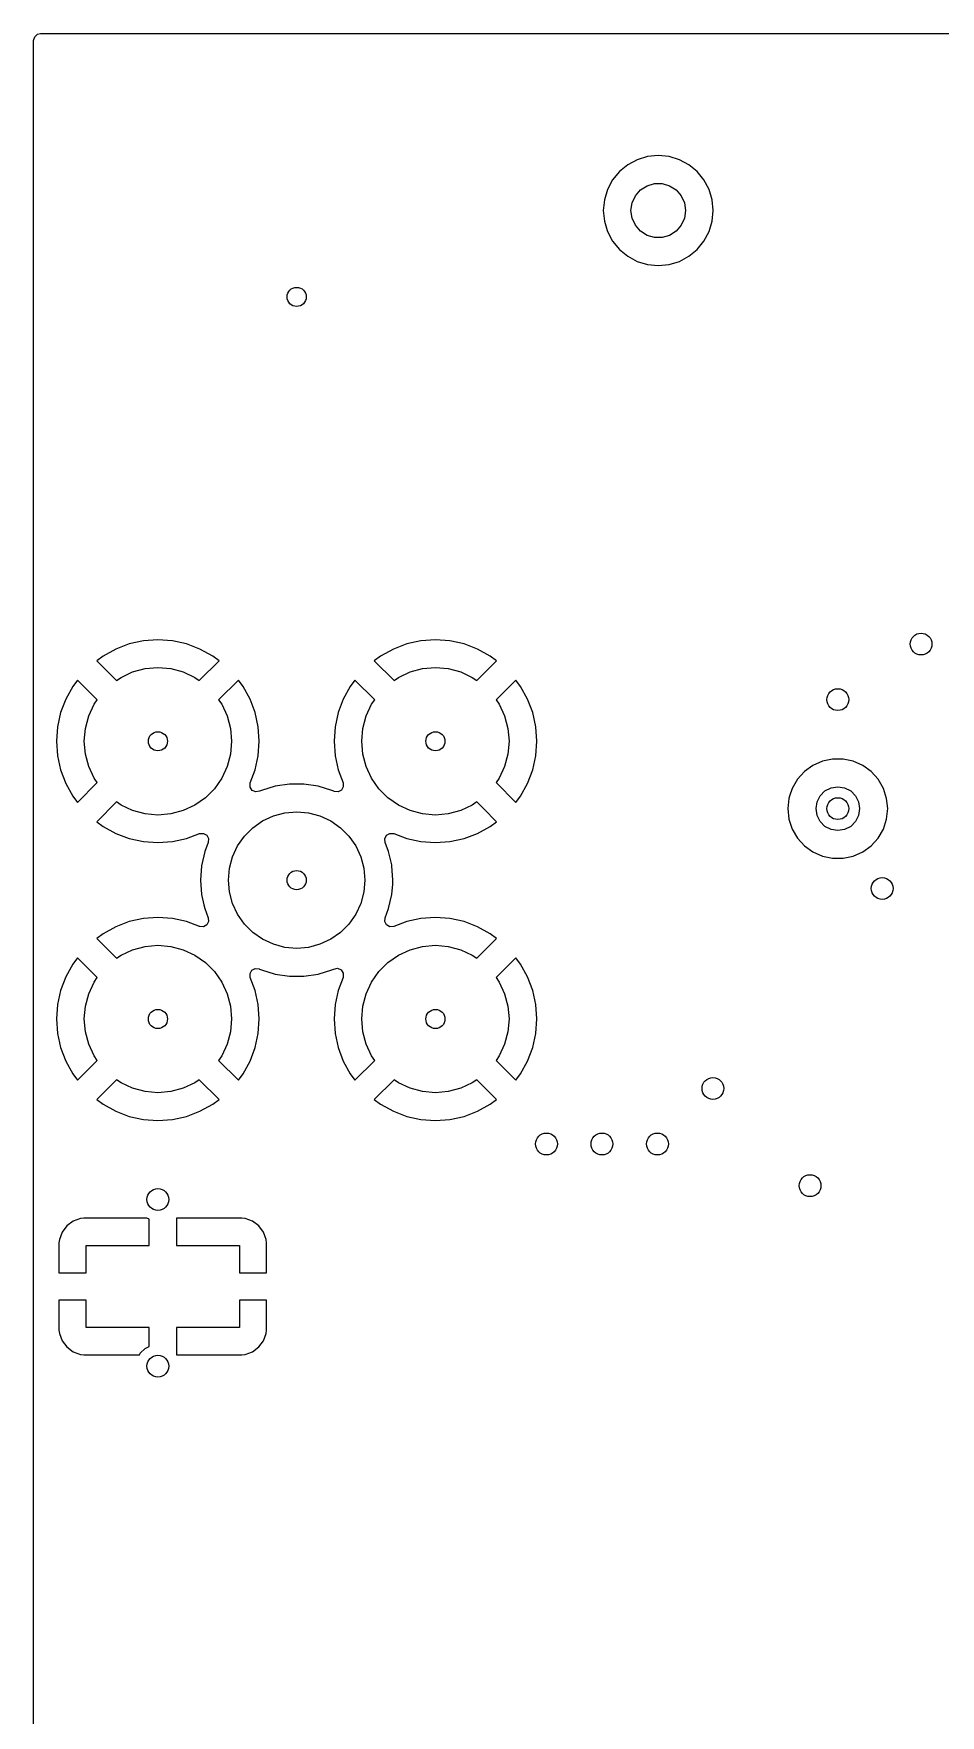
# Model space of a CAD drawing. Extents: x -2.18 to 1.8, y 0.44 to 2.81.
# Drawn here: x -2.18 to -1.526, y 1.604 to 2.815 of the extents above; entities that cross this region are included whole.
import ezdxf

# ---------------------------------------------------------------- set-up
doc = ezdxf.new("R2010")
doc.units = 0
doc.header["$MEASUREMENT"] = 0
doc.layers.add('BLACK', color=7, linetype='CONTINUOUS')

msp = doc.modelspace()

# ---------------------------------------------------------------- linework, layer by layer
at = {"layer": 'BLACK', "linetype": 'CONTINUOUS'}
for p, q in [((-2.1796, 2.8097), (-2.1788, 2.8123)), ((-2.1796, 2.7469), (-2.1796, 2.8097)), ((-2.1788, 2.8123), (-2.1767, 2.8141)), ((-2.1767, 2.8141), (-2.1747, 2.8146)), ((-2.1747, 2.8146), (0.9998, 2.8146)), ((-2.1796, 2.6872), (-2.1796, 2.7469)), ((-1.7371, 2.726), (-1.7445, 2.7238)), ((-1.7294, 2.7268), (-1.7371, 2.726)), ((-1.7216, 2.726), (-1.7294, 2.7268)), ((-1.7142, 2.7238), (-1.7216, 2.726)), ((-1.7216, 2.726), (-1.7216, 2.726)), ((-1.7574, 2.7152), (-1.7623, 2.7092)), ((-1.7514, 2.7201), (-1.7574, 2.7152)), ((-1.7445, 2.7238), (-1.7514, 2.7201)), ((-1.7514, 2.7201), (-1.7514, 2.7201)), ((-1.7074, 2.7201), (-1.7142, 2.7238)), ((-1.7142, 2.7238), (-1.7142, 2.7238)), ((-1.7014, 2.7152), (-1.7074, 2.7201)), ((-1.7074, 2.7201), (-1.7074, 2.7201)), ((-1.6965, 2.7092), (-1.7014, 2.7152)), ((-1.7659, 2.7024), (-1.7682, 2.6949)), ((-1.7623, 2.7092), (-1.7659, 2.7024)), ((-1.7623, 2.7092), (-1.7623, 2.7092)), ((-1.7459, 2.6978), (-1.7423, 2.7021)), ((-1.7423, 2.7021), (-1.7375, 2.7051)), ((-1.7375, 2.7051), (-1.7322, 2.7067)), ((-1.7322, 2.7067), (-1.7266, 2.7067)), ((-1.7266, 2.7067), (-1.7212, 2.7051)), ((-1.7212, 2.7051), (-1.7165, 2.7021)), ((-1.7165, 2.7021), (-1.7128, 2.6978)), ((-1.6928, 2.7024), (-1.6965, 2.7092)), ((-1.6965, 2.7092), (-1.6965, 2.7092)), ((-1.6906, 2.6949), (-1.6928, 2.7024)), ((-1.6928, 2.7024), (-1.6928, 2.7024)), ((-1.6928, 2.7024), (-1.6928, 2.7024)), ((-1.7682, 2.6949), (-1.769, 2.6872)), ((-1.7491, 2.6872), (-1.7483, 2.6928)), ((-1.7483, 2.6928), (-1.7459, 2.6978)), ((-1.7128, 2.6978), (-1.7105, 2.6928)), ((-1.7105, 2.6928), (-1.7097, 2.6872)), ((-1.6898, 2.6872), (-1.6906, 2.6949)), ((-2.1796, 2.305), (-2.1796, 2.6872)), ((-1.769, 2.6872), (-1.7682, 2.6795)), ((-1.7682, 2.6795), (-1.7682, 2.6795)), ((-1.7682, 2.6795), (-1.7662, 2.6729)), ((-1.7483, 2.6817), (-1.7491, 2.6872)), ((-1.7459, 2.6766), (-1.7483, 2.6817)), ((-1.7423, 2.6723), (-1.7459, 2.6766)), ((-1.7128, 2.6766), (-1.7165, 2.6723)), ((-1.7105, 2.6817), (-1.7128, 2.6766)), ((-1.7097, 2.6872), (-1.7105, 2.6817)), ((-1.6928, 2.6721), (-1.6906, 2.6795)), ((-1.6906, 2.6795), (-1.6898, 2.6872)), ((-1.7662, 2.6729), (-1.7659, 2.6721)), ((-1.7659, 2.6721), (-1.7623, 2.6652)), ((-1.7623, 2.6652), (-1.7623, 2.6652)), ((-1.7623, 2.6652), (-1.7574, 2.6592)), ((-1.7375, 2.6693), (-1.7423, 2.6723)), ((-1.7322, 2.6677), (-1.7375, 2.6693)), ((-1.7266, 2.6677), (-1.7322, 2.6677)), ((-1.7212, 2.6693), (-1.7266, 2.6677)), ((-1.7165, 2.6723), (-1.7212, 2.6693)), ((-1.7014, 2.6592), (-1.6965, 2.6652)), ((-1.6965, 2.6652), (-1.6928, 2.6721)), ((-1.7574, 2.6592), (-1.7514, 2.6543)), ((-1.7514, 2.6543), (-1.7514, 2.6543)), ((-1.7514, 2.6543), (-1.7445, 2.6506)), ((-1.7142, 2.6506), (-1.7074, 2.6543)), ((-1.7074, 2.6543), (-1.7014, 2.6592)), ((-1.7445, 2.6506), (-1.7445, 2.6506)), ((-1.7445, 2.6506), (-1.7445, 2.6506)), ((-1.7445, 2.6506), (-1.7371, 2.6484)), ((-1.7371, 2.6484), (-1.7294, 2.6476)), ((-1.7294, 2.6476), (-1.7216, 2.6484)), ((-1.7216, 2.6484), (-1.7142, 2.6506)), ((-2.1106, 2.3751), (-2.1203, 2.3714)), ((-2.1004, 2.3773), (-2.1106, 2.3751)), ((-2.09, 2.378), (-2.1004, 2.3773)), ((-2.0796, 2.3773), (-2.09, 2.378)), ((-2.09, 2.378), (-2.09, 2.378)), ((-2.0694, 2.3751), (-2.0796, 2.3773)), ((-2.0597, 2.3714), (-2.0694, 2.3751)), ((-1.9106, 2.3751), (-1.9203, 2.3714)), ((-1.9004, 2.3773), (-1.9106, 2.3751)), ((-1.89, 2.378), (-1.9004, 2.3773)), ((-1.8796, 2.3773), (-1.89, 2.378)), ((-1.89, 2.378), (-1.89, 2.378)), ((-1.8694, 2.3751), (-1.8796, 2.3773)), ((-1.8597, 2.3714), (-1.8694, 2.3751)), ((-2.1295, 2.3664), (-2.1341, 2.363)), ((-2.1341, 2.363), (-2.1341, 2.363)), ((-2.1341, 2.363), (-2.1198, 2.3487)), ((-2.1203, 2.3714), (-2.1295, 2.3664)), ((-2.1295, 2.3664), (-2.1295, 2.3664)), ((-2.0602, 2.3487), (-2.0459, 2.363)), ((-2.0505, 2.3664), (-2.0597, 2.3714)), ((-2.0597, 2.3714), (-2.0597, 2.3714)), ((-2.0459, 2.363), (-2.0505, 2.3664)), ((-2.0505, 2.3664), (-2.0505, 2.3664)), ((-1.9295, 2.3664), (-1.9341, 2.363)), ((-1.9341, 2.363), (-1.9341, 2.363)), ((-1.9341, 2.363), (-1.9198, 2.3487)), ((-1.9203, 2.3714), (-1.9295, 2.3664)), ((-1.9295, 2.3664), (-1.9295, 2.3664)), ((-1.8602, 2.3487), (-1.8459, 2.363)), ((-1.8505, 2.3664), (-1.8597, 2.3714)), ((-1.8597, 2.3714), (-1.8597, 2.3714)), ((-1.8459, 2.363), (-1.8505, 2.3664)), ((-1.8505, 2.3664), (-1.8505, 2.3664)), ((-2.1198, 2.3487), (-2.1166, 2.351)), ((-2.1166, 2.351), (-2.1082, 2.3549)), ((-2.1082, 2.3549), (-2.0992, 2.3573)), ((-2.0992, 2.3573), (-2.09, 2.3581)), ((-2.09, 2.3581), (-2.0808, 2.3573)), ((-2.0808, 2.3573), (-2.0718, 2.3549)), ((-2.0718, 2.3549), (-2.0634, 2.351)), ((-2.0634, 2.351), (-2.0602, 2.3487)), ((-1.9198, 2.3487), (-1.9166, 2.351)), ((-1.9166, 2.351), (-1.9082, 2.3549)), ((-1.9082, 2.3549), (-1.8992, 2.3573)), ((-1.8992, 2.3573), (-1.89, 2.3581)), ((-1.89, 2.3581), (-1.8808, 2.3573)), ((-1.8808, 2.3573), (-1.8718, 2.3549)), ((-1.8718, 2.3549), (-1.8634, 2.351)), ((-1.8634, 2.351), (-1.8602, 2.3487)), ((-2.1514, 2.3445), (-2.1564, 2.3353)), ((-2.148, 2.3491), (-2.1514, 2.3445)), ((-2.1514, 2.3445), (-2.1514, 2.3445)), ((-2.1337, 2.3348), (-2.148, 2.3491)), ((-2.148, 2.3491), (-2.148, 2.3491)), ((-2.032, 2.3491), (-2.0463, 2.3348)), ((-2.0286, 2.3445), (-2.032, 2.3491)), ((-2.0236, 2.3353), (-2.0286, 2.3445)), ((-2.0286, 2.3445), (-2.0286, 2.3445)), ((-1.9514, 2.3445), (-1.9564, 2.3353)), ((-1.948, 2.3491), (-1.9514, 2.3445)), ((-1.9514, 2.3445), (-1.9514, 2.3445)), ((-1.9337, 2.3348), (-1.948, 2.3491)), ((-1.948, 2.3491), (-1.948, 2.3491)), ((-1.832, 2.3491), (-1.8463, 2.3348)), ((-1.8286, 2.3445), (-1.832, 2.3491)), ((-1.8236, 2.3353), (-1.8286, 2.3445)), ((-1.8286, 2.3445), (-1.8286, 2.3445)), ((-2.1601, 2.3256), (-2.1623, 2.3154)), ((-2.1564, 2.3353), (-2.1601, 2.3256)), ((-2.1399, 2.3232), (-2.136, 2.3316)), ((-2.136, 2.3316), (-2.1337, 2.3348)), ((-2.0463, 2.3348), (-2.044, 2.3316)), ((-2.044, 2.3316), (-2.0401, 2.3232)), ((-2.0199, 2.3256), (-2.0236, 2.3353)), ((-2.0177, 2.3154), (-2.0199, 2.3256)), ((-1.9601, 2.3256), (-1.9623, 2.3154)), ((-1.9564, 2.3353), (-1.9601, 2.3256)), ((-1.9399, 2.3232), (-1.936, 2.3316)), ((-1.936, 2.3316), (-1.9337, 2.3348)), ((-1.8463, 2.3348), (-1.844, 2.3316)), ((-1.844, 2.3316), (-1.8401, 2.3232)), ((-1.8199, 2.3256), (-1.8236, 2.3353)), ((-1.8177, 2.3154), (-1.8199, 2.3256)), ((-2.1623, 2.3154), (-2.163, 2.305)), ((-2.1431, 2.305), (-2.1423, 2.3142)), ((-2.1423, 2.3142), (-2.1399, 2.3232)), ((-2.0401, 2.3232), (-2.0377, 2.3142)), ((-2.0377, 2.3142), (-2.0369, 2.305)), ((-2.017, 2.305), (-2.0177, 2.3154)), ((-1.9623, 2.3154), (-1.963, 2.305)), ((-1.9431, 2.305), (-1.9423, 2.3142)), ((-1.9423, 2.3142), (-1.9399, 2.3232)), ((-1.8401, 2.3232), (-1.8377, 2.3142)), ((-1.8377, 2.3142), (-1.8369, 2.305)), ((-1.817, 2.305), (-1.8177, 2.3154)), ((-2.1796, 1.9438), (-2.1796, 2.305)), ((-2.163, 2.305), (-2.1623, 2.2946)), ((-2.163, 2.305), (-2.163, 2.305)), ((-2.1423, 2.2958), (-2.1431, 2.305)), ((-2.0369, 2.305), (-2.0377, 2.2958)), ((-2.0177, 2.2946), (-2.017, 2.305)), ((-2.017, 2.305), (-2.017, 2.305)), ((-1.963, 2.305), (-1.963, 2.305)), ((-1.963, 2.305), (-1.9623, 2.2946)), ((-1.9423, 2.2958), (-1.9431, 2.305)), ((-1.8369, 2.305), (-1.8377, 2.2958)), ((-1.8177, 2.2946), (-1.817, 2.305)), ((-1.817, 2.305), (-1.817, 2.305)), ((-2.1623, 2.2946), (-2.1601, 2.2844)), ((-2.1399, 2.2868), (-2.1423, 2.2958)), ((-2.0377, 2.2958), (-2.0401, 2.2868)), ((-2.0199, 2.2844), (-2.0177, 2.2946)), ((-1.9623, 2.2946), (-1.9601, 2.2844)), ((-1.9399, 2.2868), (-1.9423, 2.2958)), ((-1.8377, 2.2958), (-1.8401, 2.2868)), ((-1.8199, 2.2844), (-1.8177, 2.2946)), ((-1.6111, 2.2907), (-1.618, 2.2876)), ((-1.6038, 2.2922), (-1.6111, 2.2907)), ((-1.5962, 2.2922), (-1.6038, 2.2922)), ((-1.5889, 2.2907), (-1.5962, 2.2922)), ((-1.582, 2.2876), (-1.5889, 2.2907)), ((-1.5889, 2.2907), (-1.5889, 2.2907)), ((-2.1601, 2.2844), (-2.1564, 2.2747)), ((-2.136, 2.2784), (-2.1399, 2.2868)), ((-2.1337, 2.2752), (-2.136, 2.2784)), ((-2.044, 2.2784), (-2.0493, 2.2708)), ((-2.0401, 2.2868), (-2.044, 2.2784)), ((-2.0234, 2.2751), (-2.0199, 2.2844)), ((-1.9601, 2.2844), (-1.9566, 2.2751)), ((-1.936, 2.2784), (-1.9399, 2.2868)), ((-1.9307, 2.2708), (-1.936, 2.2784)), ((-1.844, 2.2784), (-1.8463, 2.2752)), ((-1.8401, 2.2868), (-1.844, 2.2784)), ((-1.8236, 2.2747), (-1.8199, 2.2844)), ((-1.6291, 2.2776), (-1.6329, 2.2711)), ((-1.6241, 2.2832), (-1.6291, 2.2776)), ((-1.618, 2.2876), (-1.6241, 2.2832)), ((-1.5759, 2.2832), (-1.582, 2.2876)), ((-1.5709, 2.2776), (-1.5759, 2.2832)), ((-1.5671, 2.2711), (-1.5709, 2.2776)), ((-2.1564, 2.2747), (-2.1514, 2.2655)), ((-2.1514, 2.2655), (-2.1514, 2.2655)), ((-2.1514, 2.2655), (-2.148, 2.2609)), ((-2.148, 2.2609), (-2.1337, 2.2752)), ((-2.0493, 2.2708), (-2.0558, 2.2643)), ((-2.0236, 2.2746), (-2.0234, 2.2751)), ((-2.0235, 2.2719), (-2.0236, 2.2746)), ((-2.022, 2.2696), (-2.0235, 2.2719)), ((-2.0194, 2.2685), (-2.022, 2.2696)), ((-2.0167, 2.269), (-2.0194, 2.2685)), ((-2.0154, 2.2696), (-2.0167, 2.269)), ((-2.0054, 2.2727), (-2.0154, 2.2696)), ((-1.9952, 2.2742), (-2.0054, 2.2727)), ((-2.0054, 2.2727), (-2.0054, 2.2727)), ((-1.9848, 2.2742), (-1.9952, 2.2742)), ((-1.9952, 2.2742), (-1.9952, 2.2742)), ((-1.9746, 2.2727), (-1.9848, 2.2742)), ((-1.9848, 2.2742), (-1.9848, 2.2742)), ((-1.9646, 2.2696), (-1.9746, 2.2727)), ((-1.9746, 2.2727), (-1.9746, 2.2727)), ((-1.9633, 2.269), (-1.9646, 2.2696)), ((-1.9646, 2.2696), (-1.9646, 2.2696)), ((-1.9646, 2.2696), (-1.9646, 2.2696)), ((-1.9629, 2.2688), (-1.9633, 2.269)), ((-1.9601, 2.2686), (-1.9629, 2.2688)), ((-1.9577, 2.2699), (-1.9601, 2.2686)), ((-1.9564, 2.2723), (-1.9577, 2.2699)), ((-1.9566, 2.2751), (-1.9564, 2.2723)), ((-1.9242, 2.2643), (-1.9307, 2.2708)), ((-1.8463, 2.2752), (-1.832, 2.2609)), ((-1.832, 2.2609), (-1.8286, 2.2655)), ((-1.8286, 2.2655), (-1.8236, 2.2747)), ((-1.6347, 2.2655), (-1.6352, 2.2639)), ((-1.6329, 2.2711), (-1.6347, 2.2655)), ((-1.6329, 2.2711), (-1.6329, 2.2711)), ((-1.615, 2.2613), (-1.6127, 2.2657)), ((-1.6127, 2.2657), (-1.6093, 2.2692)), ((-1.6093, 2.2692), (-1.6049, 2.2714)), ((-1.6049, 2.2714), (-1.6, 2.2722)), ((-1.6, 2.2722), (-1.5951, 2.2714)), ((-1.5951, 2.2714), (-1.5907, 2.2692)), ((-1.5907, 2.2692), (-1.5873, 2.2657)), ((-1.5873, 2.2657), (-1.585, 2.2613)), ((-1.5648, 2.2639), (-1.5671, 2.2711)), ((-2.1198, 2.2613), (-2.1341, 2.247)), ((-2.1166, 2.259), (-2.1198, 2.2613)), ((-2.1082, 2.2551), (-2.1166, 2.259)), ((-2.0992, 2.2527), (-2.1082, 2.2551)), ((-2.09, 2.2519), (-2.0992, 2.2527)), ((-2.0808, 2.2527), (-2.09, 2.2519)), ((-2.0718, 2.2551), (-2.0808, 2.2527)), ((-2.0634, 2.259), (-2.0718, 2.2551)), ((-2.0558, 2.2643), (-2.0634, 2.259)), ((-2.0068, 2.2512), (-1.9985, 2.2535)), ((-1.9985, 2.2535), (-1.99, 2.2542)), ((-1.99, 2.2542), (-1.9815, 2.2535)), ((-1.9815, 2.2535), (-1.9732, 2.2512)), ((-1.9166, 2.259), (-1.9242, 2.2643)), ((-1.9082, 2.2551), (-1.9166, 2.259)), ((-1.8992, 2.2527), (-1.9082, 2.2551)), ((-1.89, 2.2519), (-1.8992, 2.2527)), ((-1.8808, 2.2527), (-1.89, 2.2519)), ((-1.8718, 2.2551), (-1.8808, 2.2527)), ((-1.8634, 2.259), (-1.8718, 2.2551)), ((-1.8602, 2.2613), (-1.8634, 2.259)), ((-1.8554, 2.2565), (-1.8602, 2.2613)), ((-1.8459, 2.247), (-1.8554, 2.2565)), ((-1.832, 2.2609), (-1.832, 2.2609)), ((-1.6352, 2.2639), (-1.636, 2.2565)), ((-1.636, 2.2565), (-1.6352, 2.249)), ((-1.6157, 2.2565), (-1.615, 2.2613)), ((-1.615, 2.2516), (-1.6157, 2.2565)), ((-1.585, 2.2613), (-1.5843, 2.2565)), ((-1.5843, 2.2565), (-1.585, 2.2516)), ((-1.564, 2.2565), (-1.5648, 2.2639)), ((-1.5648, 2.249), (-1.564, 2.2565)), ((-2.1341, 2.247), (-2.1295, 2.2436)), ((-2.1295, 2.2436), (-2.1203, 2.2386)), ((-2.0277, 2.2366), (-2.0216, 2.2427)), ((-2.0216, 2.2427), (-2.0146, 2.2476)), ((-2.0146, 2.2476), (-2.0068, 2.2512)), ((-1.9732, 2.2512), (-1.9654, 2.2476)), ((-1.9654, 2.2476), (-1.9584, 2.2427)), ((-1.9584, 2.2427), (-1.9523, 2.2366)), ((-1.8597, 2.2386), (-1.8505, 2.2436)), ((-1.8505, 2.2436), (-1.8459, 2.247)), ((-1.8459, 2.247), (-1.8459, 2.247)), ((-1.6352, 2.249), (-1.6352, 2.249)), ((-1.6352, 2.249), (-1.6329, 2.2418)), ((-1.6329, 2.2418), (-1.6329, 2.2418)), ((-1.6329, 2.2418), (-1.6291, 2.2353)), ((-1.6127, 2.2472), (-1.615, 2.2516)), ((-1.6093, 2.2437), (-1.6127, 2.2472)), ((-1.6049, 2.2415), (-1.6093, 2.2437)), ((-1.6, 2.2407), (-1.6049, 2.2415)), ((-1.5951, 2.2415), (-1.6, 2.2407)), ((-1.5907, 2.2437), (-1.5951, 2.2415)), ((-1.5873, 2.2472), (-1.5907, 2.2437)), ((-1.585, 2.2516), (-1.5873, 2.2472)), ((-1.5709, 2.2353), (-1.5671, 2.2418)), ((-1.5671, 2.2418), (-1.5648, 2.249)), ((-2.1203, 2.2386), (-2.1203, 2.2386)), ((-2.1203, 2.2386), (-2.1106, 2.2349)), ((-2.1106, 2.2349), (-2.1004, 2.2327)), ((-2.1004, 2.2327), (-2.09, 2.232)), ((-2.09, 2.232), (-2.0796, 2.2327)), ((-2.09, 2.232), (-2.09, 2.232)), ((-2.0796, 2.2327), (-2.0694, 2.2349)), ((-2.0694, 2.2349), (-2.06, 2.2385)), ((-2.06, 2.2385), (-2.0572, 2.2387)), ((-2.0572, 2.2387), (-2.0548, 2.2373)), ((-2.0537, 2.2321), (-2.0563, 2.2255)), ((-2.0548, 2.2373), (-2.0535, 2.2349)), ((-2.0535, 2.2349), (-2.0537, 2.2322)), ((-2.0537, 2.2322), (-2.0537, 2.2321)), ((-2.0362, 2.2218), (-2.0326, 2.2296)), ((-2.0326, 2.2296), (-2.0277, 2.2366)), ((-1.9523, 2.2366), (-1.9474, 2.2296)), ((-1.9474, 2.2296), (-1.9438, 2.2218)), ((-1.9265, 2.2348), (-1.9252, 2.2373)), ((-1.9263, 2.2321), (-1.9265, 2.2348)), ((-1.9237, 2.2255), (-1.9263, 2.2321)), ((-1.9252, 2.2373), (-1.9228, 2.2386)), ((-1.9228, 2.2386), (-1.9201, 2.2385)), ((-1.9201, 2.2385), (-1.92, 2.2385)), ((-1.92, 2.2385), (-1.9106, 2.2349)), ((-1.9106, 2.2349), (-1.9004, 2.2327)), ((-1.9004, 2.2327), (-1.89, 2.232)), ((-1.89, 2.232), (-1.8796, 2.2327)), ((-1.89, 2.232), (-1.89, 2.232)), ((-1.8796, 2.2327), (-1.8694, 2.2349)), ((-1.8694, 2.2349), (-1.8597, 2.2386)), ((-1.6291, 2.2353), (-1.6241, 2.2297)), ((-1.6241, 2.2297), (-1.618, 2.2253)), ((-1.582, 2.2253), (-1.5759, 2.2297)), ((-1.5759, 2.2297), (-1.5709, 2.2353)), ((-2.0563, 2.2255), (-2.0587, 2.2153)), ((-2.0563, 2.2255), (-2.0563, 2.2255)), ((-2.0563, 2.2255), (-2.0563, 2.2255)), ((-2.0385, 2.2135), (-2.0362, 2.2218)), ((-1.9438, 2.2218), (-1.9415, 2.2135)), ((-1.9215, 2.2161), (-1.9237, 2.2255)), ((-1.618, 2.2253), (-1.6111, 2.2223)), ((-1.6111, 2.2223), (-1.6038, 2.2207)), ((-1.6038, 2.2207), (-1.5962, 2.2207)), ((-1.5962, 2.2207), (-1.5889, 2.2223)), ((-1.5889, 2.2223), (-1.582, 2.2253)), ((-2.0587, 2.2153), (-2.0594, 2.205)), ((-2.0594, 2.205), (-2.0594, 2.205)), ((-2.0594, 2.205), (-2.0587, 2.1947)), ((-2.0392, 2.205), (-2.0385, 2.2135)), ((-2.0385, 2.1965), (-2.0392, 2.205)), ((-1.9415, 2.2135), (-1.9408, 2.205)), ((-1.9408, 2.205), (-1.9415, 2.1965)), ((-1.9213, 2.2153), (-1.9215, 2.2161)), ((-1.9206, 2.205), (-1.9213, 2.2153)), ((-1.9208, 2.2021), (-1.9206, 2.205)), ((-1.9206, 2.205), (-1.9206, 2.205)), ((-2.0587, 2.1947), (-2.0569, 2.1871)), ((-2.0362, 2.1882), (-2.0385, 2.1965)), ((-1.9415, 2.1965), (-1.9438, 2.1882)), ((-1.9237, 2.1845), (-1.9213, 2.1947)), ((-1.9213, 2.1947), (-1.9208, 2.2021)), ((-2.0569, 2.1871), (-2.0563, 2.1845)), ((-2.0563, 2.1845), (-2.0563, 2.1845)), ((-2.0563, 2.1845), (-2.0537, 2.1779)), ((-2.0326, 2.1804), (-2.0362, 2.1882)), ((-2.0277, 2.1734), (-2.0326, 2.1804)), ((-1.9474, 2.1804), (-1.9523, 2.1734)), ((-1.9438, 2.1882), (-1.9474, 2.1804)), ((-1.9263, 2.1779), (-1.9237, 2.1845)), ((-2.1203, 2.1714), (-2.1295, 2.1664)), ((-2.1106, 2.1751), (-2.1203, 2.1714)), ((-2.1004, 2.1773), (-2.1106, 2.1751)), ((-2.09, 2.178), (-2.1004, 2.1773)), ((-2.0796, 2.1773), (-2.09, 2.178)), ((-2.09, 2.178), (-2.09, 2.178)), ((-2.0694, 2.1751), (-2.0796, 2.1773)), ((-2.06, 2.1715), (-2.0694, 2.1751)), ((-2.0599, 2.1715), (-2.06, 2.1715)), ((-2.0572, 2.1714), (-2.0599, 2.1715)), ((-2.0548, 2.1727), (-2.0572, 2.1714)), ((-2.0535, 2.1752), (-2.0548, 2.1727)), ((-2.0537, 2.1779), (-2.0535, 2.1752)), ((-2.0216, 2.1673), (-2.0277, 2.1734)), ((-1.9523, 2.1734), (-1.9584, 2.1673)), ((-1.9265, 2.1751), (-1.9263, 2.1778)), ((-1.9252, 2.1727), (-1.9265, 2.1751)), ((-1.9263, 2.1778), (-1.9263, 2.1779)), ((-1.9228, 2.1713), (-1.9252, 2.1727)), ((-1.92, 2.1715), (-1.9228, 2.1713)), ((-1.9106, 2.1751), (-1.92, 2.1715)), ((-1.9004, 2.1773), (-1.9106, 2.1751)), ((-1.89, 2.178), (-1.9004, 2.1773)), ((-1.8796, 2.1773), (-1.89, 2.178)), ((-1.89, 2.178), (-1.89, 2.178)), ((-1.8694, 2.1751), (-1.8796, 2.1773)), ((-1.8597, 2.1714), (-1.8694, 2.1751)), ((-1.8505, 2.1664), (-1.8597, 2.1714)), ((-1.8597, 2.1714), (-1.8597, 2.1714)), ((-2.1295, 2.1664), (-2.1341, 2.163)), ((-2.1341, 2.163), (-2.1341, 2.163)), ((-2.1341, 2.163), (-2.1198, 2.1487)), ((-2.1295, 2.1664), (-2.1295, 2.1664)), ((-2.1082, 2.1549), (-2.0992, 2.1573)), ((-2.0992, 2.1573), (-2.09, 2.1581)), ((-2.09, 2.1581), (-2.0808, 2.1573)), ((-2.0808, 2.1573), (-2.0718, 2.1549)), ((-2.0146, 2.1624), (-2.0216, 2.1673)), ((-2.0068, 2.1588), (-2.0146, 2.1624)), ((-1.9985, 2.1565), (-2.0068, 2.1588)), ((-1.99, 2.1558), (-1.9985, 2.1565)), ((-1.9815, 2.1565), (-1.99, 2.1558)), ((-1.9732, 2.1588), (-1.9815, 2.1565)), ((-1.9654, 2.1624), (-1.9732, 2.1588)), ((-1.9584, 2.1673), (-1.9654, 2.1624)), ((-1.9082, 2.1549), (-1.8992, 2.1573)), ((-1.8992, 2.1573), (-1.89, 2.1581)), ((-1.89, 2.1581), (-1.8808, 2.1573)), ((-1.8808, 2.1573), (-1.8718, 2.1549)), ((-1.8602, 2.1487), (-1.8459, 2.163)), ((-1.8459, 2.163), (-1.8505, 2.1664)), ((-1.8505, 2.1664), (-1.8505, 2.1664)), ((-2.1514, 2.1445), (-2.1564, 2.1353)), ((-2.148, 2.1491), (-2.1514, 2.1445)), ((-2.1514, 2.1445), (-2.1514, 2.1445)), ((-2.1337, 2.1348), (-2.148, 2.1491)), ((-2.148, 2.1491), (-2.148, 2.1491)), ((-2.1198, 2.1487), (-2.1166, 2.151)), ((-2.1166, 2.151), (-2.1082, 2.1549)), ((-2.0718, 2.1549), (-2.0634, 2.151)), ((-2.0634, 2.151), (-2.0558, 2.1457)), ((-2.0558, 2.1457), (-2.0493, 2.1392)), ((-1.9307, 2.1392), (-1.9242, 2.1457)), ((-1.9242, 2.1457), (-1.9166, 2.151)), ((-1.9166, 2.151), (-1.9082, 2.1549)), ((-1.8718, 2.1549), (-1.8634, 2.151)), ((-1.8634, 2.151), (-1.8602, 2.1487)), ((-1.832, 2.1491), (-1.8463, 2.1348)), ((-1.8286, 2.1445), (-1.832, 2.1491)), ((-1.8236, 2.1353), (-1.8286, 2.1445)), ((-1.8286, 2.1445), (-1.8286, 2.1445)), ((-2.1564, 2.1353), (-2.1601, 2.1256)), ((-2.1399, 2.1232), (-2.136, 2.1316)), ((-2.136, 2.1316), (-2.1337, 2.1348)), ((-2.0493, 2.1392), (-2.044, 2.1316)), ((-2.044, 2.1316), (-2.0401, 2.1232)), ((-2.0236, 2.1377), (-2.0223, 2.1401)), ((-2.0234, 2.1349), (-2.0236, 2.1377)), ((-2.0199, 2.1256), (-2.0234, 2.1349)), ((-2.0223, 2.1401), (-2.0199, 2.1414)), ((-2.0199, 2.1414), (-2.0171, 2.1412)), ((-2.0171, 2.1412), (-2.0167, 2.141)), ((-2.0167, 2.141), (-2.0154, 2.1404)), ((-2.0154, 2.1404), (-2.0154, 2.1404)), ((-2.0154, 2.1404), (-2.0154, 2.1404)), ((-2.0154, 2.1404), (-2.0054, 2.1373)), ((-2.0054, 2.1373), (-2.0054, 2.1373)), ((-2.0054, 2.1373), (-2.0054, 2.1373)), ((-2.0054, 2.1373), (-1.9952, 2.1358)), ((-1.9952, 2.1358), (-1.9952, 2.1358)), ((-1.9952, 2.1358), (-1.9952, 2.1358)), ((-1.9952, 2.1358), (-1.9952, 2.1358)), ((-1.9952, 2.1358), (-1.9848, 2.1358)), ((-1.9848, 2.1358), (-1.9746, 2.1373)), ((-1.9848, 2.1358), (-1.9848, 2.1358)), ((-1.9848, 2.1358), (-1.9848, 2.1358)), ((-1.9746, 2.1373), (-1.9646, 2.1404)), ((-1.9746, 2.1373), (-1.9746, 2.1373)), ((-1.9746, 2.1373), (-1.9746, 2.1373)), ((-1.9646, 2.1404), (-1.9633, 2.141)), ((-1.9633, 2.141), (-1.9606, 2.1415)), ((-1.9606, 2.1415), (-1.958, 2.1404)), ((-1.9566, 2.1349), (-1.9601, 2.1256)), ((-1.958, 2.1404), (-1.9565, 2.1381)), ((-1.9564, 2.1354), (-1.9566, 2.1349)), ((-1.9565, 2.1381), (-1.9564, 2.1354)), ((-1.9399, 2.1232), (-1.936, 2.1316)), ((-1.936, 2.1316), (-1.9307, 2.1392)), ((-1.8463, 2.1348), (-1.844, 2.1316)), ((-1.844, 2.1316), (-1.8401, 2.1232)), ((-1.8199, 2.1256), (-1.8236, 2.1353)), ((-2.1601, 2.1256), (-2.1623, 2.1154)), ((-2.1423, 2.1142), (-2.1399, 2.1232)), ((-2.0401, 2.1232), (-2.0377, 2.1142)), ((-2.0177, 2.1154), (-2.0199, 2.1256)), ((-1.9601, 2.1256), (-1.9623, 2.1154)), ((-1.9423, 2.1142), (-1.9399, 2.1232)), ((-1.8401, 2.1232), (-1.8377, 2.1142)), ((-1.8177, 2.1154), (-1.8199, 2.1256)), ((-2.1623, 2.1154), (-2.163, 2.105)), ((-2.1431, 2.105), (-2.1423, 2.1142)), ((-2.0377, 2.1142), (-2.0369, 2.105)), ((-2.017, 2.105), (-2.0177, 2.1154)), ((-1.9623, 2.1154), (-1.963, 2.105)), ((-1.9431, 2.105), (-1.9423, 2.1142)), ((-1.8377, 2.1142), (-1.8369, 2.105)), ((-1.817, 2.105), (-1.8177, 2.1154)), ((-2.163, 2.105), (-2.163, 2.105)), ((-2.163, 2.105), (-2.1623, 2.0946)), ((-2.1423, 2.0958), (-2.1431, 2.105)), ((-2.1399, 2.0868), (-2.1423, 2.0958)), ((-2.0377, 2.0958), (-2.0401, 2.0868)), ((-2.0369, 2.105), (-2.0377, 2.0958)), ((-2.0177, 2.0946), (-2.017, 2.105)), ((-2.017, 2.105), (-2.017, 2.105)), ((-1.963, 2.105), (-1.963, 2.105)), ((-1.963, 2.105), (-1.9623, 2.0946)), ((-1.9423, 2.0958), (-1.9431, 2.105)), ((-1.9399, 2.0868), (-1.9423, 2.0958)), ((-1.8377, 2.0958), (-1.8401, 2.0868)), ((-1.8369, 2.105), (-1.8377, 2.0958)), ((-1.8177, 2.0946), (-1.817, 2.105)), ((-1.817, 2.105), (-1.817, 2.105)), ((-2.1623, 2.0946), (-2.1601, 2.0844)), ((-2.1601, 2.0844), (-2.1564, 2.0747)), ((-2.136, 2.0784), (-2.1399, 2.0868)), ((-2.0401, 2.0868), (-2.044, 2.0784)), ((-2.0236, 2.0747), (-2.0199, 2.0844)), ((-2.0199, 2.0844), (-2.0177, 2.0946)), ((-1.9623, 2.0946), (-1.9601, 2.0844)), ((-1.9601, 2.0844), (-1.9564, 2.0747)), ((-1.936, 2.0784), (-1.9399, 2.0868)), ((-1.8401, 2.0868), (-1.844, 2.0784)), ((-1.8236, 2.0747), (-1.8199, 2.0844)), ((-1.8199, 2.0844), (-1.8177, 2.0946)), ((-2.1564, 2.0747), (-2.1514, 2.0655)), ((-2.148, 2.0609), (-2.1337, 2.0752)), ((-2.1337, 2.0752), (-2.136, 2.0784)), ((-2.044, 2.0784), (-2.0463, 2.0752)), ((-2.0463, 2.0752), (-2.032, 2.0609)), ((-2.0286, 2.0655), (-2.0236, 2.0747)), ((-1.9564, 2.0747), (-1.9514, 2.0655)), ((-1.948, 2.0609), (-1.9337, 2.0752)), ((-1.9337, 2.0752), (-1.936, 2.0784)), ((-1.844, 2.0784), (-1.8463, 2.0752)), ((-1.8463, 2.0752), (-1.832, 2.0609)), ((-1.8286, 2.0655), (-1.8236, 2.0747)), ((-2.1514, 2.0655), (-2.1514, 2.0655)), ((-2.1514, 2.0655), (-2.148, 2.0609)), ((-2.1198, 2.0613), (-2.1341, 2.047)), ((-2.1166, 2.059), (-2.1198, 2.0613)), ((-2.1082, 2.0551), (-2.1166, 2.059)), ((-2.0634, 2.059), (-2.0718, 2.0551)), ((-2.0602, 2.0613), (-2.0634, 2.059)), ((-2.0459, 2.047), (-2.0602, 2.0613)), ((-2.032, 2.0609), (-2.0286, 2.0655)), ((-2.032, 2.0609), (-2.032, 2.0609)), ((-1.9514, 2.0655), (-1.9514, 2.0655)), ((-1.9514, 2.0655), (-1.948, 2.0609)), ((-1.9198, 2.0613), (-1.9341, 2.047)), ((-1.9166, 2.059), (-1.9198, 2.0613)), ((-1.9082, 2.0551), (-1.9166, 2.059)), ((-1.8634, 2.059), (-1.8718, 2.0551)), ((-1.8602, 2.0613), (-1.8634, 2.059)), ((-1.8459, 2.047), (-1.8602, 2.0613)), ((-1.832, 2.0609), (-1.8286, 2.0655)), ((-1.832, 2.0609), (-1.832, 2.0609)), ((-2.1341, 2.047), (-2.1295, 2.0436)), ((-2.0992, 2.0527), (-2.1082, 2.0551)), ((-2.09, 2.0519), (-2.0992, 2.0527)), ((-2.0808, 2.0527), (-2.09, 2.0519)), ((-2.0718, 2.0551), (-2.0808, 2.0527)), ((-2.0505, 2.0436), (-2.0459, 2.047)), ((-2.0459, 2.047), (-2.0459, 2.047)), ((-1.9341, 2.047), (-1.9295, 2.0436)), ((-1.8992, 2.0527), (-1.9082, 2.0551)), ((-1.89, 2.0519), (-1.8992, 2.0527)), ((-1.8808, 2.0527), (-1.89, 2.0519)), ((-1.8718, 2.0551), (-1.8808, 2.0527)), ((-1.8505, 2.0436), (-1.8459, 2.047)), ((-1.8459, 2.047), (-1.8459, 2.047)), ((-2.1295, 2.0436), (-2.1203, 2.0386)), ((-2.1203, 2.0386), (-2.1203, 2.0386)), ((-2.1203, 2.0386), (-2.1106, 2.0349)), ((-2.1106, 2.0349), (-2.1004, 2.0327)), ((-2.0796, 2.0327), (-2.0694, 2.0349)), ((-2.0694, 2.0349), (-2.0597, 2.0386)), ((-2.0597, 2.0386), (-2.0505, 2.0436)), ((-1.9295, 2.0436), (-1.9203, 2.0386)), ((-1.9203, 2.0386), (-1.9203, 2.0386)), ((-1.9203, 2.0386), (-1.9106, 2.0349)), ((-1.9106, 2.0349), (-1.9004, 2.0327)), ((-1.8796, 2.0327), (-1.8694, 2.0349)), ((-1.8694, 2.0349), (-1.8597, 2.0386)), ((-1.8597, 2.0386), (-1.8505, 2.0436)), ((-2.1004, 2.0327), (-2.09, 2.032)), ((-2.09, 2.032), (-2.0796, 2.0327)), ((-2.09, 2.032), (-2.09, 2.032)), ((-1.9004, 2.0327), (-1.89, 2.032)), ((-1.89, 2.032), (-1.8796, 2.0327)), ((-1.89, 2.032), (-1.89, 2.032)), ((-2.159, 1.9515), (-2.161, 1.9462)), ((-2.1556, 1.956), (-2.159, 1.9515)), ((-2.159, 1.9515), (-2.159, 1.9515)), ((-2.1511, 1.9594), (-2.1556, 1.956)), ((-2.1556, 1.956), (-2.1556, 1.956)), ((-2.1458, 1.9614), (-2.1511, 1.9594)), ((-2.1511, 1.9594), (-2.1511, 1.9594)), ((-2.1435, 1.9616), (-2.1458, 1.9614)), ((-2.1458, 1.9614), (-2.1458, 1.9614)), ((-2.098, 1.9616), (-2.1435, 1.9616)), ((-2.0963, 1.9608), (-2.098, 1.9616)), ((-2.0963, 1.9419), (-2.0963, 1.9608)), ((-2.0295, 1.9616), (-2.0766, 1.9616)), ((-2.0766, 1.9616), (-2.0766, 1.9419)), ((-2.0271, 1.9614), (-2.0295, 1.9616)), ((-2.0218, 1.9594), (-2.0271, 1.9614)), ((-2.0271, 1.9614), (-2.0271, 1.9614)), ((-2.0173, 1.956), (-2.0218, 1.9594)), ((-2.0218, 1.9594), (-2.0218, 1.9594)), ((-2.0139, 1.9515), (-2.0173, 1.956)), ((-2.0173, 1.956), (-2.0173, 1.956)), ((-2.0119, 1.9462), (-2.0139, 1.9515)), ((-2.0139, 1.9515), (-2.0139, 1.9515)), ((-2.1796, 1.881), (-2.1796, 1.9438)), ((-2.161, 1.9462), (-2.1613, 1.9438)), ((-2.1613, 1.9438), (-2.1613, 1.9222)), ((-2.161, 1.9462), (-2.161, 1.9462)), ((-2.1416, 1.9222), (-2.1416, 1.9419)), ((-2.1416, 1.9419), (-2.0963, 1.9419)), ((-2.0766, 1.9419), (-2.0313, 1.9419)), ((-2.0313, 1.9419), (-2.0313, 1.9222)), ((-2.0117, 1.9438), (-2.0119, 1.9462)), ((-2.0119, 1.9462), (-2.0119, 1.9462)), ((-2.0117, 1.9222), (-2.0117, 1.9438)), ((-2.0117, 1.9438), (-2.0117, 1.9438)), ((-2.1613, 1.9222), (-2.1416, 1.9222)), ((-2.0313, 1.9222), (-2.0117, 1.9222)), ((-2.1416, 1.9026), (-2.1613, 1.9026)), ((-2.1613, 1.9026), (-2.1613, 1.881)), ((-2.1416, 1.8829), (-2.1416, 1.9026)), ((-2.0117, 1.9026), (-2.0313, 1.9026)), ((-2.0313, 1.9026), (-2.0313, 1.8829)), ((-2.0117, 1.881), (-2.0117, 1.9026)), ((-2.1796, 1.618), (-2.1796, 1.881)), ((-2.1613, 1.881), (-2.161, 1.8786)), ((-2.161, 1.8786), (-2.161, 1.8786)), ((-2.161, 1.8786), (-2.159, 1.8733)), ((-2.0963, 1.8829), (-2.1416, 1.8829)), ((-2.0963, 1.8692), (-2.0963, 1.8829)), ((-2.0313, 1.8829), (-2.0766, 1.8829)), ((-2.0766, 1.8829), (-2.0766, 1.8632)), ((-2.0139, 1.8733), (-2.0119, 1.8786)), ((-2.0119, 1.8786), (-2.0117, 1.881)), ((-2.0119, 1.8786), (-2.0119, 1.8786)), ((-2.0117, 1.881), (-2.0117, 1.881)), ((-2.159, 1.8733), (-2.159, 1.8733)), ((-2.159, 1.8733), (-2.1556, 1.8688)), ((-2.1556, 1.8688), (-2.1556, 1.8688)), ((-2.1556, 1.8688), (-2.1511, 1.8654)), ((-2.1511, 1.8654), (-2.1511, 1.8654)), ((-2.1511, 1.8654), (-2.1458, 1.8634)), ((-2.1027, 1.8643), (-2.0993, 1.8677)), ((-2.0993, 1.8677), (-2.0963, 1.8692)), ((-2.0271, 1.8634), (-2.0218, 1.8654)), ((-2.0218, 1.8654), (-2.0173, 1.8688)), ((-2.0218, 1.8654), (-2.0218, 1.8654)), ((-2.0173, 1.8688), (-2.0139, 1.8733)), ((-2.0173, 1.8688), (-2.0173, 1.8688)), ((-2.0139, 1.8733), (-2.0139, 1.8733)), ((-2.1458, 1.8634), (-2.1458, 1.8634)), ((-2.1458, 1.8634), (-2.1435, 1.8632)), ((-2.1435, 1.8632), (-2.1435, 1.8632)), ((-2.1435, 1.8632), (-2.1033, 1.8632)), ((-2.1033, 1.8632), (-2.1027, 1.8643)), ((-2.0766, 1.8632), (-2.0295, 1.8632)), ((-2.0295, 1.8632), (-2.0271, 1.8634)), ((-2.0295, 1.8632), (-2.0295, 1.8632)), ((-2.0271, 1.8634), (-2.0271, 1.8634)), ((-2.1796, 1.5749), (-2.1796, 1.618))]:
    msp.add_line(p, q, dxfattribs=at)
at = {"layer": 'BLACK'}
for centre, radius in [((-1.99, 2.625), 0.00689), ((-1.54, 2.375), 0.00787), ((-1.6, 2.335), 0.00787), ((-2.09, 2.305), 0.00689), ((-1.89, 2.305), 0.00689), ((-1.6, 2.2565), 0.00787), ((-1.99, 2.205), 0.00689), ((-1.568, 2.199), 0.00787), ((-2.09, 2.105), 0.00689), ((-1.89, 2.105), 0.00689), ((-1.69, 2.055), 0.00787), ((-1.81, 2.015), 0.00787), ((-1.77, 2.015), 0.00787), ((-1.73, 2.015), 0.00787), ((-1.62, 1.985), 0.00787), ((-2.09, 1.975), 0.00787), ((-2.09, 1.855), 0.00787)]:
    msp.add_circle(centre, radius, dxfattribs=at)

doc.saveas('drawing.dxf')
